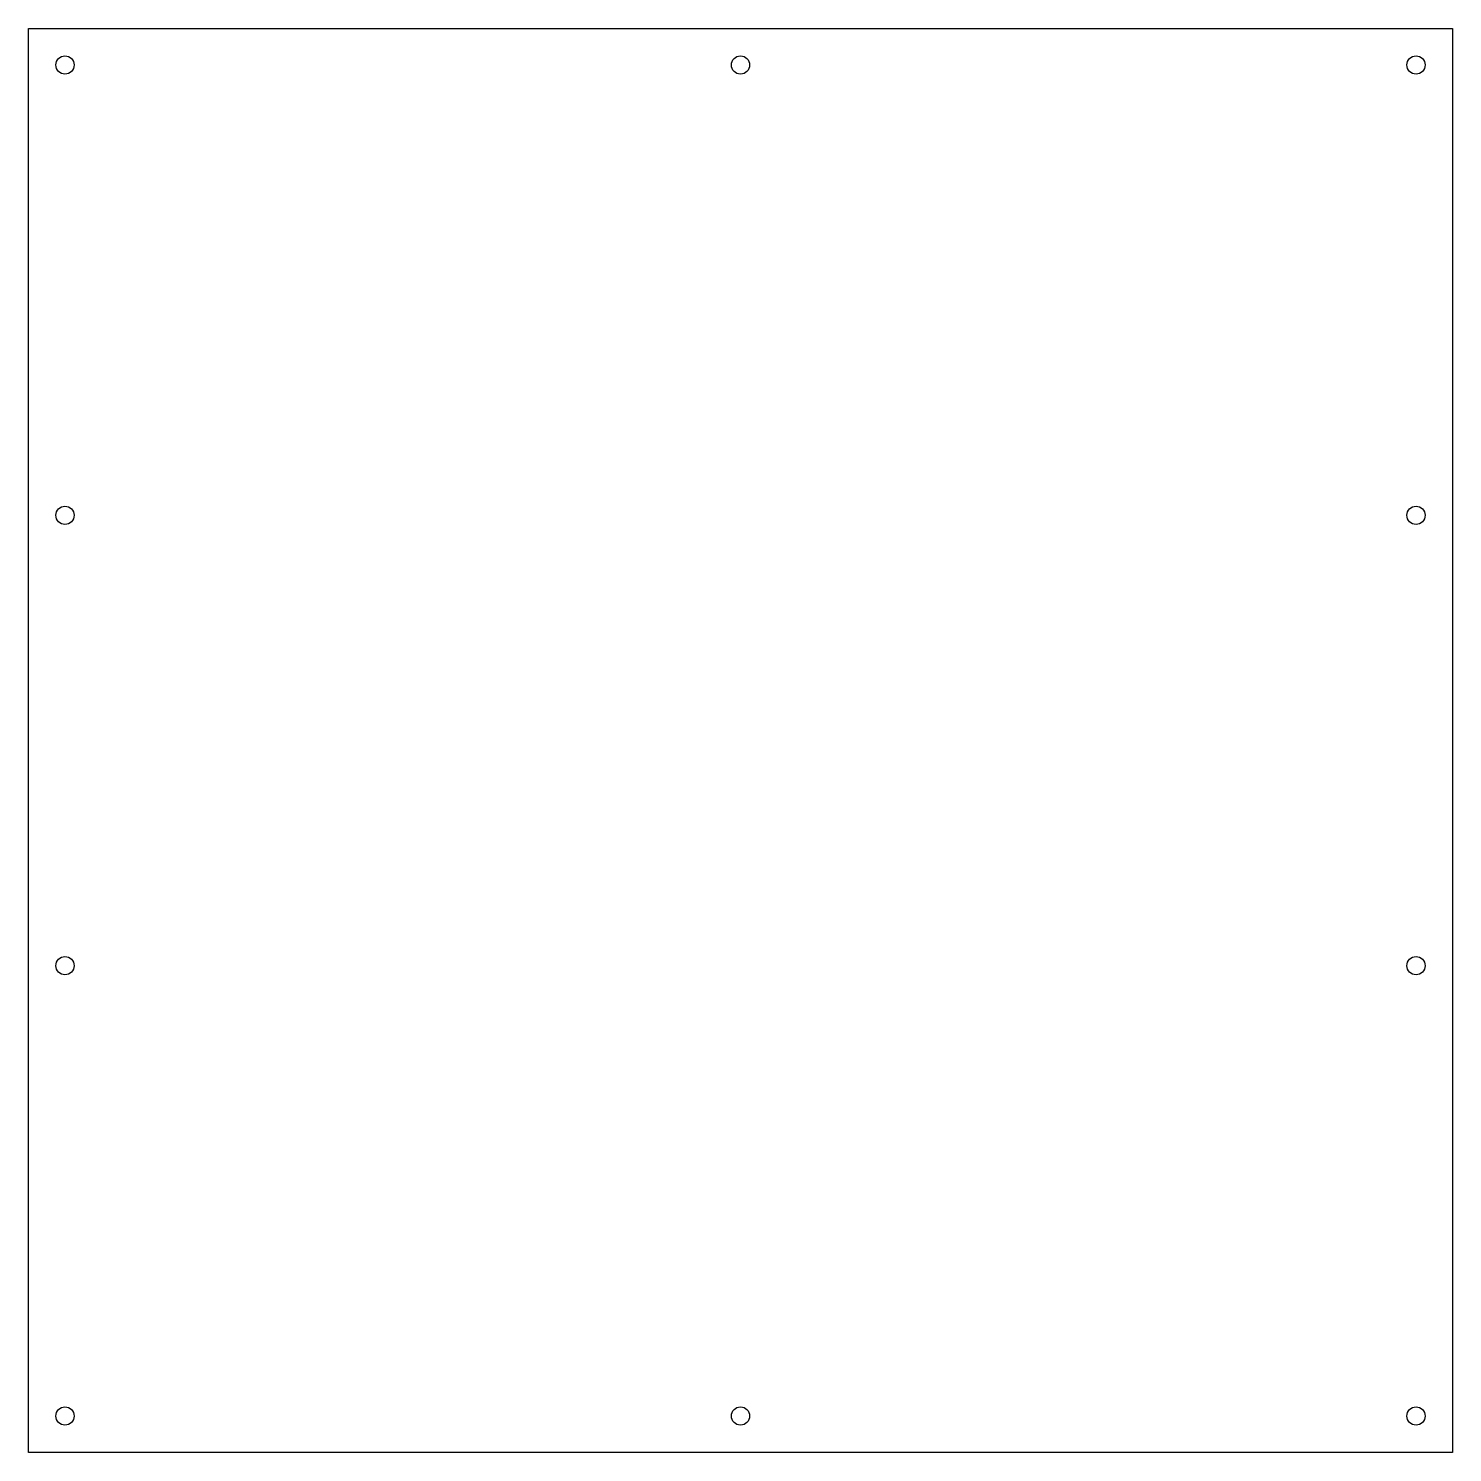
# Model space of a CAD drawing. Header units: millimetres. Extents: x -390 to 0, y -390 to 0.
import ezdxf

# ---------------------------------------------------------------- set-up
doc = ezdxf.new("R2010")
doc.units = ezdxf.units.MM
doc.layers.get('0').update_dxf_attribs({"linetype": 'CONTINUOUS'})

msp = doc.modelspace()

# ---------------------------------------------------------------- linework, layer by layer
msp.add_lwpolyline([(0, 0), (0, -390), (-390, -390), (-390, 0)], close=True)
for centre in [(-380, -10), (-195, -10), (-10, -10), (-380, -133.33), (-10, -133.33), (-380, -256.67), (-10, -256.67), (-380, -380), (-195, -380), (-10, -380)]:
    msp.add_circle(centre, 2.5)

doc.saveas('drawing.dxf')
